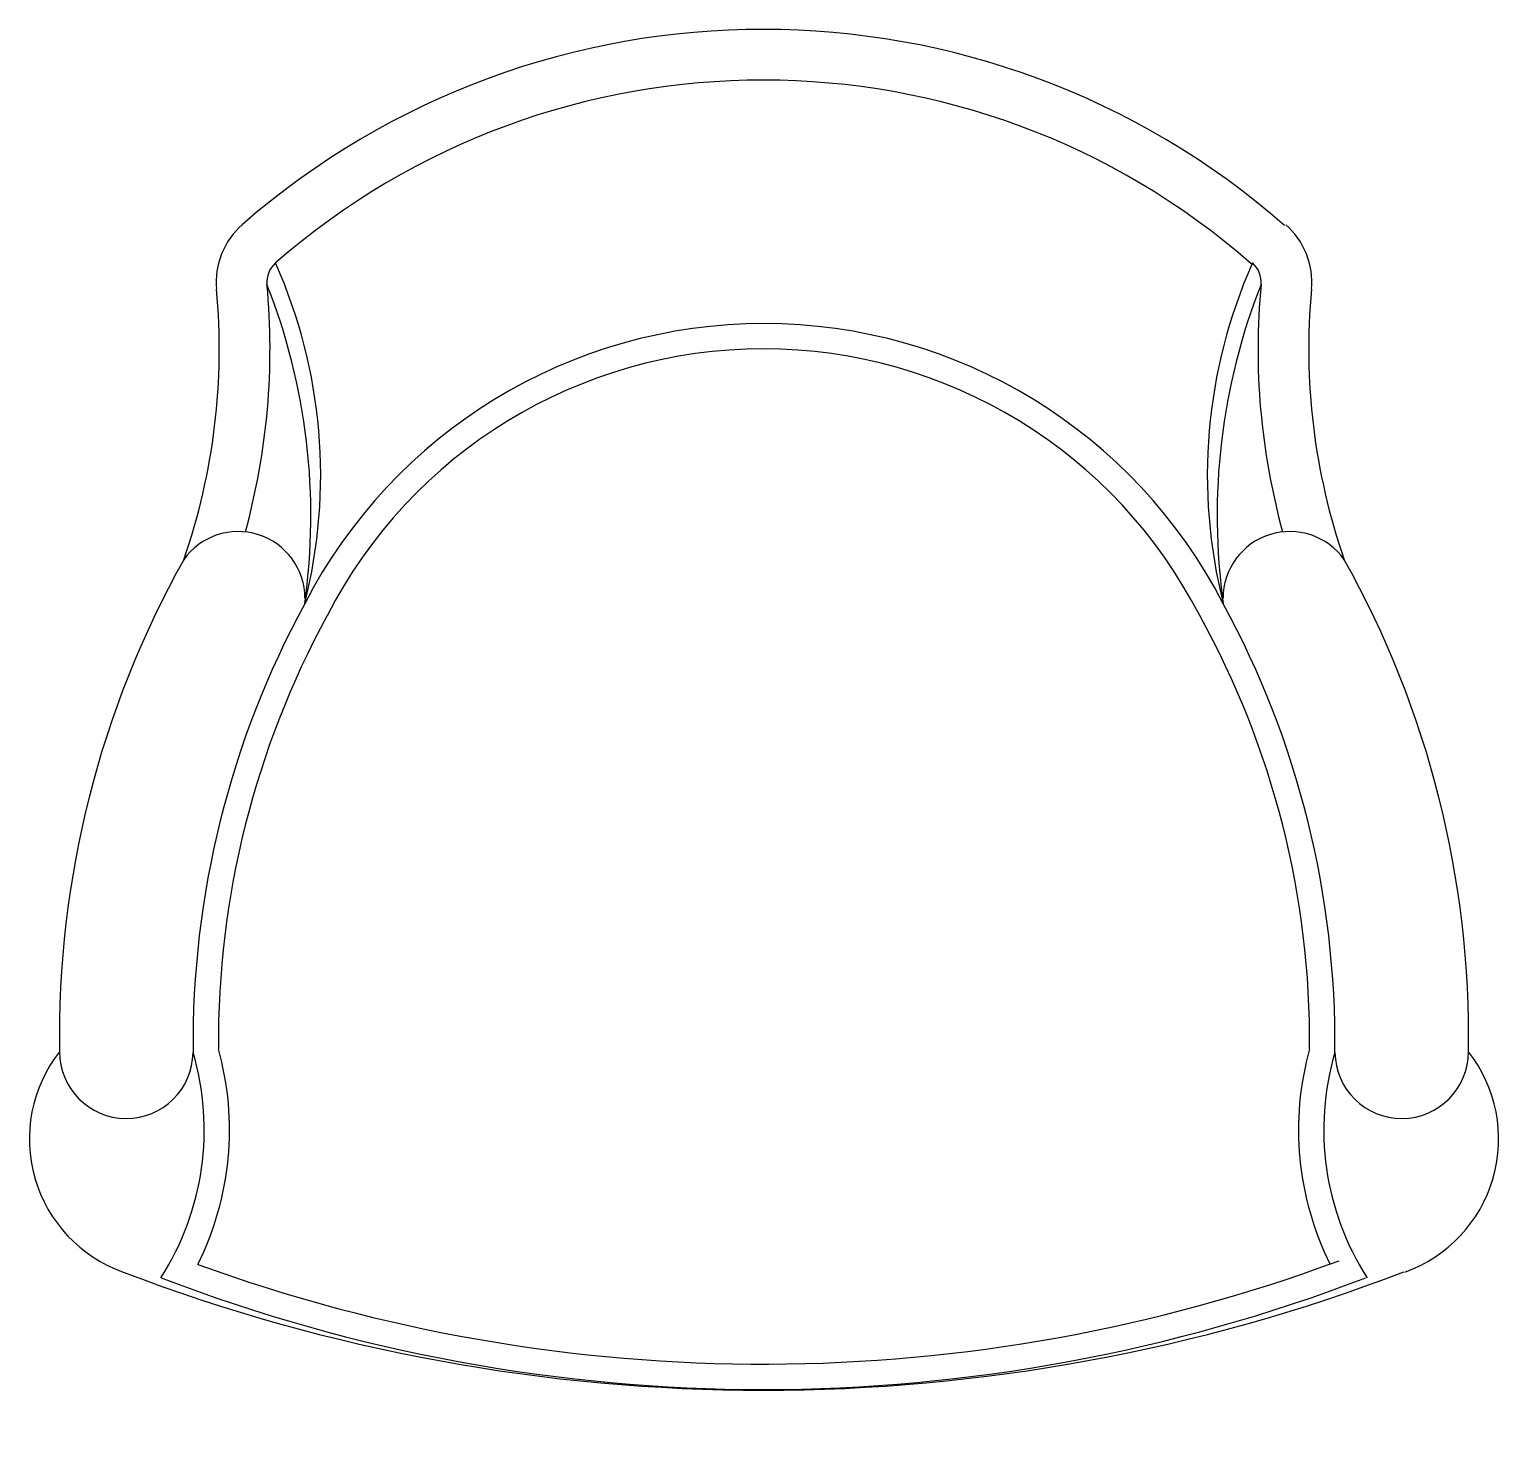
# Model space of a CAD drawing. Header units: inches. Extents: x 29762 to 30523, y 19811 to 20536.
import ezdxf

# ---------------------------------------------------------------- set-up
doc = ezdxf.new("R2010")
doc.units = ezdxf.units.IN
doc.header["$MEASUREMENT"] = 0
doc.layers.add('freecads.com', color=7, linetype='Continuous')

msp = doc.modelspace()

# ---------------------------------------------------------------- linework, layer by layer
at = {"layer": 'freecads.com'}
for centre, radius, start, end in [((30141.97, 20126.21, -77.34), 410.16, 48.78979, 131.11648), ((30141.97, 20126.21, -77.52), 383.89, 48.78979, 131.11649), ((29898.16, 20405.52, -77.5), 39.4, 131.11587, 185.35825), ((30386.88, 20405.52, -77.5), 39.4, 354.64175, 48.88413), ((29898.16, 20405.52, -77.57), 13.13, 131.11587, 185.35825), ((30386.88, 20405.52, -77.57), 13.13, 354.64175, 48.88413), ((30142.52, 20116.49, -78.62), 267.53, 27.22246, 152.77754), ((30142.22, 20116.99, -79.86), 253.9, 27.12373, 152.87879), ((29870.16, 20241.73, -80.4), 34.58, 0.00004, 144.70783), ((30414.88, 20241.73, -80.4), 34.58, 35.29217, 179.99996), ((30282.88, 20014.92, -80.4), 505.3, 150.76499, 180.90841), ((30002.17, 20014.92, -80.4), 505.3, 359.09159, 29.23501), ((30322.65, 20011.46, -78.62), 475.88, 151.45317, 180.59251), ((29962.4, 20011.46, -78.62), 475.88, 359.40749, 28.54683), ((30322.65, 20011.46, -79.86), 462.75, 151.43335, 180.37352), ((29970.65, 20012.46, -79.59), 454.5, 359.49442, 28.99229), ((29835.18, 19961.71, -80.4), 73.17, 141.85403, 250.31625), ((29812.22, 20006.91, -79.83), 34.58, 180.00074, 359.39307), ((30472.83, 20006.91, -79.83), 34.58, 180.60693, 359.99926), ((30449.86, 19961.71, -80.4), 73.17, 289.68375, 38.14597)]:
    msp.add_arc(centre, radius, start, end, dxfattribs=at)
at = {"layer": 'freecads.com', "extrusion": (0.003175, -0.005992, 0.999977)}
for centre, radius, start, end in [((29642.07, 20305.07, -104.93), 270.92, 345.80064, 23.97511), ((29528.42, 20370.56, -104.93), 358.33, 344.67162, 5.35954), ((29580.62, 20284.2, -104.93), 327.29, 351.99331, 21.47807), ((29528.42, 20370.56, -104.93), 332.07, 340.8151, 5.35954), ((29710.47, 19966.15, -104.93), 155.33, 333.35506, 15.69954), ((29710.47, 19966.15, -104.93), 142.2, 327.41849, 16.391), ((29710.47, 19966.15, -104.93), 142.2, 327.41849, 16.391), ((30142.31, 20702.27, -104.93), 857.4, 250.01803, 290.35635), ((30142.31, 20760.52, -104.93), 929.18, 249.08756, 290.91462), ((30142.31, 20702.27, -104.93), 870.54, 248.99723, 291.00495), ((30142.31, 20702.27, -104.93), 870.54, 248.99723, 291.00495)]:
    msp.add_arc(centre, radius, start, end, dxfattribs=at)
at = {"layer": 'freecads.com', "extrusion": (-0.003175, -0.005992, 0.999977)}
for centre, radius, start, end in [((30642.67, 20303.92, -296.35), 270.92, 156.02489, 194.19936), ((30704.12, 20283.05, -296.35), 327.29, 158.52193, 188.00669), ((30756.33, 20369.42, -296.35), 358.33, 174.64046, 195.32838), ((30756.33, 20369.42, -296.35), 332.07, 174.64046, 199.1849), ((30574.27, 19965, -296.35), 155.33, 164.30046, 206.64494), ((30574.27, 19965, -296.35), 142.2, 163.609, 212.58151), ((30574.27, 19965, -296.35), 142.2, 163.609, 212.58151)]:
    msp.add_arc(centre, radius, start, end, dxfattribs=at)

doc.saveas('drawing.dxf')
